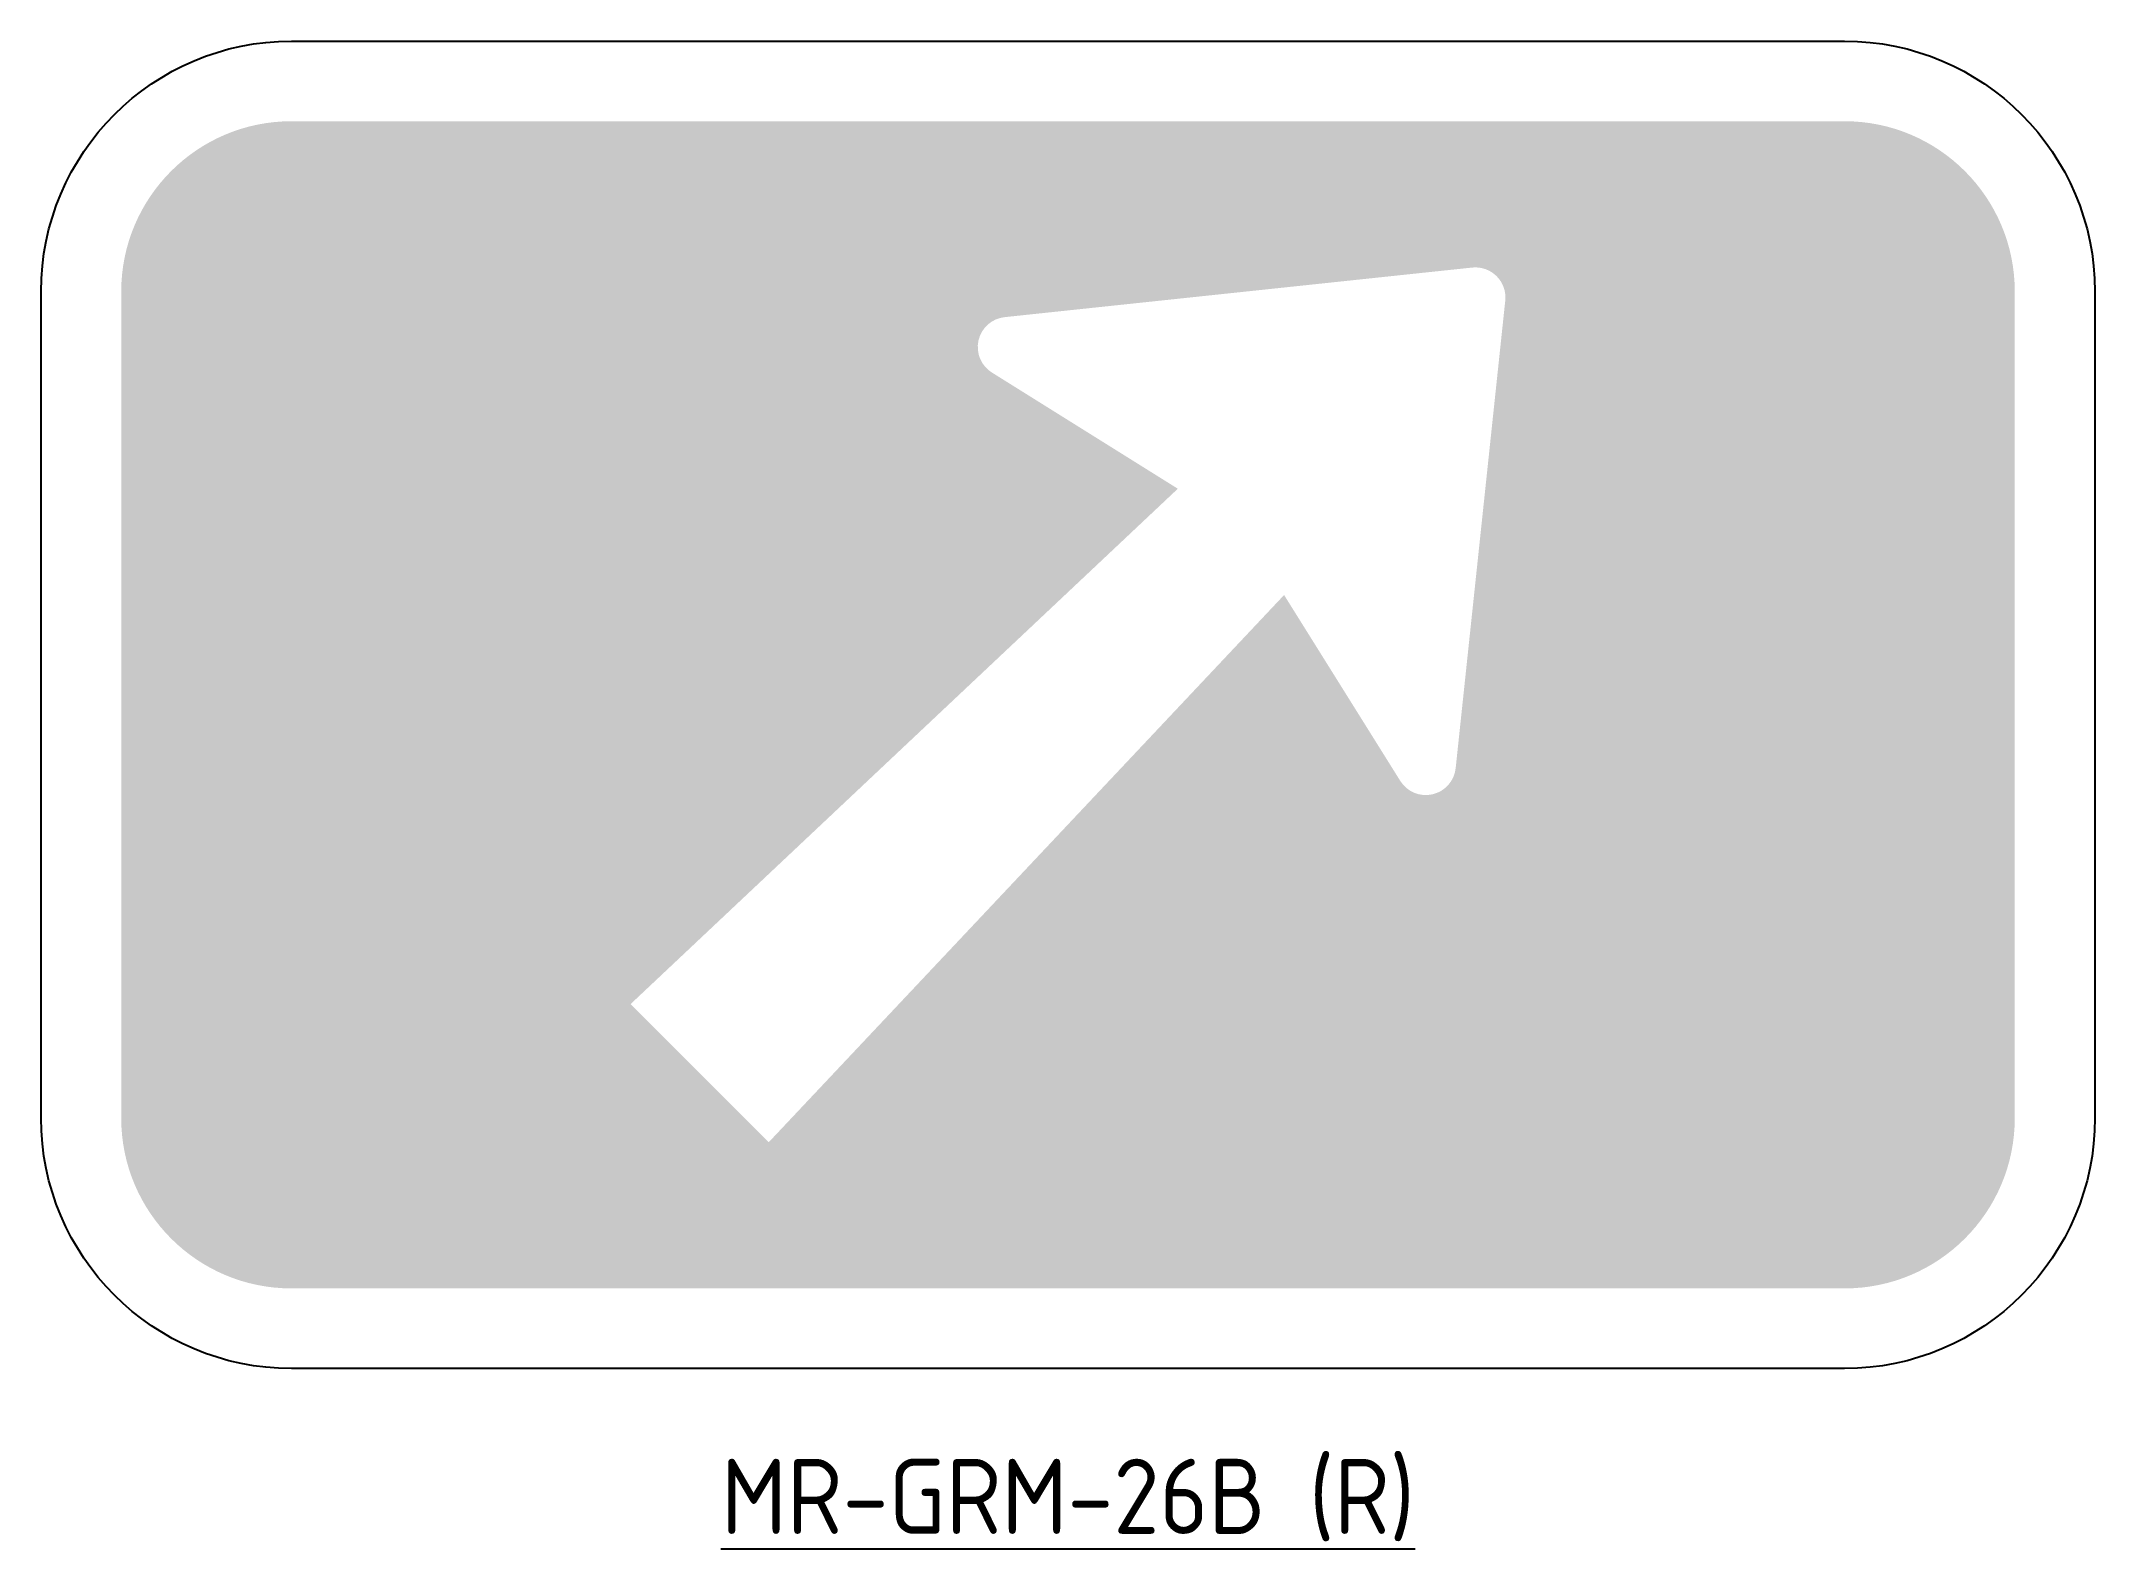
# Model space of a CAD drawing. Header units: millimetres. Extents: x -41 to 41, y -7.2 to 53.
import ezdxf

# ---------------------------------------------------------------- set-up
doc = ezdxf.new("R2010")
doc.units = ezdxf.units.MM
doc.layers.add('SIGN_BLACK', color=7, linetype='Continuous', true_color=0x0a0a0a)
doc.layers.add('SIGN_BLUE', color=7, linetype='Continuous', true_color=0x165788)
doc.layers.add('T35', color=3, linetype='Continuous')
doc.styles.add('T35', font='isocp2.shx', dxfattribs={"height": 3.5})

msp = doc.modelspace()

# ---------------------------------------------------------------- hatches: boundary and pattern name
at = {"layer": 'SIGN_BLUE'}
h = msp.add_hatch(color=256, dxfattribs=at)
h.dxf.hatch_style = 1
edge = h.paths.add_edge_path(flags=16)
edge.add_line((4.385102807364956, 35.12774349448446), (-3.039033921284909, 39.76694534763855))
edge.add_arc((-2.403122292025774, 40.7845977439768), 1.199999999999984, 96.0541918941189, 237.9995207492505, ccw=False)
edge.add_line((-2.529685166442005, 41.97790484561474), (16.13793385688291, 43.95780383293705))
edge.add_arc((16.26449673129905, 42.76449673129919), 1.199999999999924, -6.054191894119413, 96.05419189411498, ccw=False)
edge.add_line((17.45780383293691, 42.63793385688296), (15.47790484561479, 23.97031483355813))
edge.add_arc((14.28459774397684, 24.09687770797427), 1.200000000000014, 212.0004792507532, 353.9458081058854, ccw=False)
edge.add_line((13.2669453476386, 23.46096607871505), (8.627743494484232, 30.88510280736509))
edge.add_line((8.62774349448423, 30.88510280736509), (-11.94906383804414, 9.035503268700904))
edge.add_line((-11.94906383804414, 9.035503268700905), (-17.46449673129923, 14.55093616195582))
edge.add_line((-17.46449673129923, 14.55093616195582), (4.385102807364959, 35.12774349448446))
edge = h.paths.add_edge_path()
edge.add_arc((-31.00000000000005, 43), 6.800000000000001, 90, 180, ccw=False)
edge.add_line((-31.00000000000005, 49.8), (31, 49.8))
edge.add_arc((31, 43), 6.800000000000001, 0, 90, ccw=False)
edge.add_line((37.8, 43), (37.8, 10))
edge.add_arc((31, 10), 6.800000000000001, -90, 0, ccw=False)
edge.add_line((31, 3.2), (-31, 3.2))
edge.add_arc((-31.00000000000005, 10), 6.800000000000001, 180, 270, ccw=False)
edge.add_line((-37.80000000000005, 10), (-37.80000000000005, 43))

# ---------------------------------------------------------------- linework, layer by layer
at = {"layer": 'SIGN_BLACK'}
msp.add_lwpolyline([(-41.00000000000005, 43, -0.414213562373095), (-31.00000000000005, 53), (31, 53, -0.414213562373095), (41, 43), (41, 10, -0.414213562373095), (31, 0), (-31.00000000000005, 0, -0.414213562373095), (-41.00000000000005, 10)], format="xyb", close=True, dxfattribs=at)

# ---------------------------------------------------------------- texts
at = {"layer": 'T35', "insert": (-1.364242052659393e-13, -3.6), "char_height": 3, "attachment_point": 2, "style": 'T35'}
msp.add_mtext('{\\LMR-GRM-26B (R)}', dxfattribs=at)

doc.saveas('drawing.dxf')
